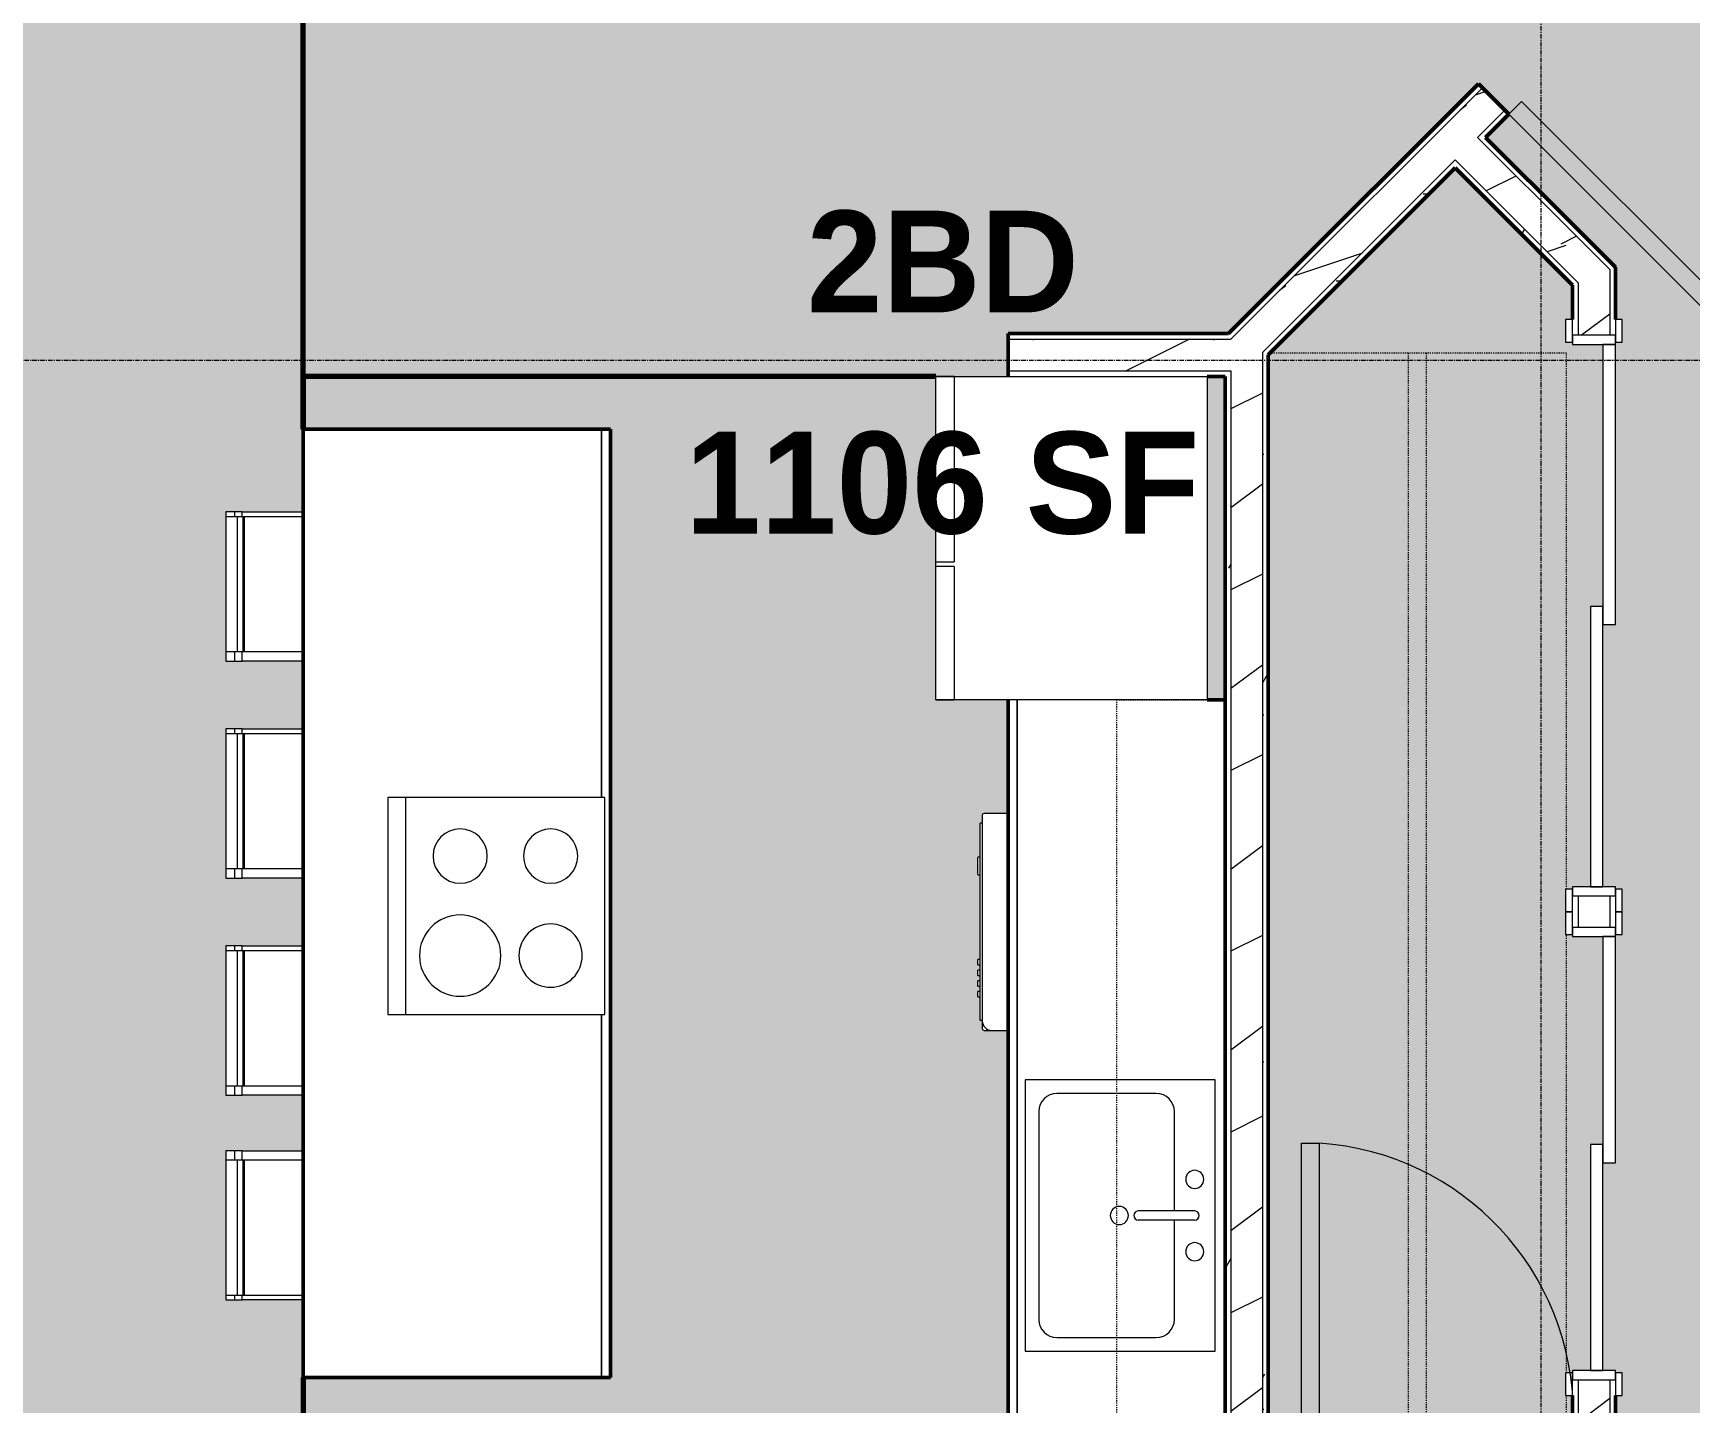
# Model space of a CAD drawing. Header units: inches. Extents: x -4292 to -464, y 9706 to 12474.
# Drawn here: x -3648.1 to -3464.9, y 10051.9 to 10203.4 of the extents above; entities that cross this region are included whole.
import ezdxf

# ---------------------------------------------------------------- set-up
doc = ezdxf.new("R2010")
doc.units = ezdxf.units.IN
doc.header["$MEASUREMENT"] = 0
doc.linetypes.add('Dash', pattern=[0.25, 0.125, -0.125])
doc.linetypes.add('Grid Line 1_2_', pattern=[0.875, 0.5, -0.125, 0.125, -0.125])
for name, color, linetype, lineweight in [('A-AREA-2', 130, 'Continuous', 70), ('A-AREA-IDEN', 2, 'Continuous', 9), ('A-AREA-PATT-4', 254, 'Continuous', 9), ('A-DOOR-1', 7, 'Continuous', 9), ('A-DOOR-2', 90, 'Continuous', 20), ('A-DOOR-FRAM-1', 90, 'Continuous', 20), ('A-WALL-2', 250, 'Continuous', 50), ('A-WALL-3', 50, 'Continuous', 13), ('A-WALL-PATT-1', 7, 'Continuous', 9), ('A-WALL-PATT-2', 55, 'Continuous', 9), ('I-FURN-2', 7, 'Continuous', 9), ('P-SANR-FIXT-1', 7, 'Continuous', 9), ('Q-CASE-1', 250, 'Continuous', 50), ('Q-CASE-2', 7, 'Continuous', 9), ('Q-CASE-HDLN-1', 7, 'Dash', 9), ('Q-SPCQ-1', 7, 'Continuous', 9), ('S-GRID-1', 1, 'Grid Line 1_2_', 9)]:
    doc.layers.add(name, color=color, linetype=linetype, lineweight=lineweight)
doc.styles.add('Century Gothic_B', font='GOTHICB.TTF', dxfattribs={"height": 11.25})
pattern_1 = [(0, (0, 0), (38.4, 9.6), [1.584, -27.216, 1.584, -27.216, -153.6]), (0, (0, 0), (38.4, 9.6), [-57.6, 1.584, -56.016, 1.584, -27.216, -67.2]), (0, (0, 0), (38.4, 9.6), [-144, 1.584, -17.616, 1.584, -46.416]), (120, (14.4, 4.8), (-27.513844, 28.4553755), [1.584, -27.216, 1.584, -27.216, -153.6]), (120, (14.4, 4.8), (-27.513844, 28.4553755), [-57.6, 1.584, -56.016, 1.584, -27.216, -67.2]), (120, (14.4, 4.8), (-27.513844, 28.4553755), [-144, 1.584, -17.616, 1.584, -46.416]), (240, (19.2, 24), (-10.886156, -38.0553755), [1.584, -27.216, 1.584, -27.216, -153.6]), (240, (19.2, 24), (-10.886156, -38.0553755), [-57.6, 1.584, -56.016, 1.584, -27.216, -67.2]), (240, (19.2, 24), (-10.886156, -38.0553755), [-144, 1.584, -17.616, 1.584, -46.416])]
pattern_2 = [(216.87, (7.997, 19.992), (59.9755286, 39.9843071), [9.996, -89.964]), (206.565, (19.992, 13.994), (-19.991807, -19.992219), [22.352, -22.352]), (198.435, (19.992, 3.998), (-39.983821, -19.991955), [12.644, -50.576])]

msp = doc.modelspace()

# ---------------------------------------------------------------- hatches: boundary and pattern name
at = {"layer": 'A-AREA-PATT-4'}
h = msp.add_hatch(color=256, dxfattribs=at)
h.paths.add_polyline_path([(-3492.92374, 10346.5894), (-3491.17374, 10346.5894), (-3491.17374, 10310.5894), (-3492.92374, 10310.5894), (-3492.92374, 10346.2144)], flags=0)
h.paths.add_polyline_path([(-3367.39796, 10018.7144), (-3341.72374, 10018.7144), (-3341.72374, 10229.52044), (-3368.89874, 10229.52044), (-3368.89874, 10234.27044), (-3365.72374, 10234.27044), (-3365.72374, 10303.34827), (-3341.72374, 10303.34827), (-3341.72374, 10311.37205), (-3349.44996, 10311.37205), (-3350.41438, 10311.49902), (-3351.31307, 10311.87127), (-3352.08479, 10312.46343), (-3352.67696, 10313.23516), (-3353.04921, 10314.13385), (-3353.17618, 10315.17458), (-3353.17618, 10316.48661), (-3356.19996, 10316.13889), (-3357.19996, 10314.94714), (-3358.19996, 10314.38037), (-3359.70948, 10314.02258), (-3360.20376, 10313.93543), (-3361.19996, 10313.84827), (-3363.19235, 10314.02258), (-3365.72374, 10314.75116), (-3367.19996, 10315.28846), (-3369.19996, 10316.22107), (-3371.19996, 10317.60851), (-3372.19996, 10318.60851), (-3372.69996, 10319.47453), (-3373.19996, 10320.84827), (-3373.19996, 10321.84827), (-3372.69996, 10323.22201), (-3372.19996, 10324.08803), (-3371.19996, 10325.08803), (-3369.19996, 10326.47546), (-3367.07931, 10327.45199), (-3364.72374, 10328.26362), (-3363.19235, 10328.67396), (-3361.19996, 10328.84827), (-3359.70948, 10328.67396), (-3359.10225, 10328.55793), (-3358.19996, 10328.31617), (-3357.19996, 10327.7494), (-3356.19996, 10326.55765), (-3353.17618, 10326.20993), (-3353.17618, 10327.59827), (-3353.04921, 10328.56269), (-3352.67696, 10329.46138), (-3352.08479, 10330.23311), (-3351.31307, 10330.82527), (-3350.41438, 10331.19752), (-3349.44996, 10331.32449), (-3341.72374, 10331.32449), (-3341.72374, 10339.34827), (-3345.47374, 10339.34827), (-3345.47374, 10344.09827), (-3341.72374, 10344.09827), (-3341.72374, 10376.7894), (-3371.77374, 10376.7894), (-3371.77374, 10344.09827), (-3365.47374, 10344.09827), (-3365.47374, 10339.34827), (-3376.52374, 10339.34827), (-3376.52374, 10376.7894), (-3412.52374, 10376.7894), (-3412.52374, 10266.1879), (-3417.27374, 10266.1879), (-3417.27374, 10268.10535), (-3443.27374, 10268.10535), (-3443.27374, 10263.98035), (-3417.27374, 10263.98035), (-3417.27374, 10238.98035), (-3443.27374, 10238.98035), (-3443.27374, 10236.06142), (-3445.06471, 10234.27044), (-3417.27374, 10234.27044), (-3417.27374, 10236.1879), (-3412.52374, 10236.1879), (-3412.52374, 10234.27044), (-3404.89874, 10234.27044), (-3404.89874, 10229.52044), (-3449.81471, 10229.52044), (-3459.44146, 10219.8937), (-3462.80022, 10223.25245), (-3448.02374, 10238.02894), (-3448.02374, 10276.73035), (-3448.77374, 10276.73035), (-3448.77374, 10279.23035), (-3448.02374, 10279.23035), (-3448.02374, 10310.48035), (-3446.64874, 10310.48035), (-3446.64874, 10339.48035), (-3448.02374, 10339.48035), (-3448.02374, 10339.73035), (-3448.77374, 10339.73035), (-3448.77374, 10342.23035), (-3448.02374, 10342.23035), (-3448.02374, 10345.5894), (-3454.92374, 10345.5894), (-3454.92374, 10346.5894), (-3456.92374, 10346.5894), (-3456.92374, 10348.5269), (-3457.54874, 10348.5269), (-3457.54874, 10348.5894), (-3492.29874, 10348.5894), (-3492.29874, 10348.5269), (-3492.92374, 10348.5269), (-3492.92374, 10346.5894), (-3494.92374, 10346.5894), (-3494.92374, 10345.5894), (-3499.54874, 10345.5894), (-3499.54874, 10263.90091), (-3555.90938, 10207.5894), (-3669.85443, 10207.5894), (-3669.85443, 10212.3394), (-3666.22943, 10212.3394), (-3666.22943, 10243.2144), (-3661.47943, 10243.2144), (-3661.47943, 10212.3394), (-3557.82776, 10212.3394), (-3514.13824, 10256.02892), (-3538.94871, 10280.8394), (-3580.10443, 10280.8394), (-3580.10443, 10285.5894), (-3526.92374, 10285.5894), (-3526.92374, 10280.8394), (-3532.2312, 10280.8394), (-3510.77948, 10259.38768), (-3504.29874, 10265.86842), (-3504.29874, 10280.8394), (-3506.92374, 10280.8394), (-3506.92374, 10285.5894), (-3504.29874, 10285.5894), (-3504.29874, 10345.5894), (-3512.22982, 10345.5894), (-3512.25795, 10337.94954), (-3512.35679, 10337.19876), (-3512.72904, 10336.30006), (-3513.32121, 10335.52834), (-3514.09293, 10334.93617), (-3514.99163, 10334.56392), (-3516.03235, 10334.43695), (-3517.34438, 10334.43695), (-3516.99666, 10331.41317), (-3515.80491, 10330.41317), (-3515.23815, 10329.41317), (-3514.88036, 10327.90365), (-3514.7932, 10327.40937), (-3514.70604, 10326.41317), (-3514.88036, 10324.42079), (-3515.41829, 10322.41317), (-3516.14623, 10320.41317), (-3517.07885, 10318.41317), (-3518.46628, 10316.41317), (-3519.46628, 10315.41317), (-3520.52887, 10314.84163), (-3521.70604, 10314.41317), (-3522.70604, 10314.41317), (-3524.07978, 10314.91317), (-3524.94581, 10315.41317), (-3525.94581, 10316.41317), (-3527.33324, 10318.41317), (-3528.26585, 10320.41317), (-3528.99379, 10322.41317), (-3529.53173, 10324.42079), (-3529.70604, 10326.41317), (-3529.53173, 10327.90365), (-3529.29273, 10328.96984), (-3529.17394, 10329.41317), (-3528.60718, 10330.41317), (-3527.41542, 10331.41317), (-3527.06771, 10334.43695), (-3528.45604, 10334.43695), (-3529.42046, 10334.56392), (-3530.31915, 10334.93617), (-3531.09088, 10335.52834), (-3531.68305, 10336.30006), (-3532.0553, 10337.19876), (-3532.18227, 10338.16317), (-3532.18227, 10345.5894), (-3540.20604, 10345.5894), (-3540.20604, 10321.5894), (-3631.47943, 10321.5894), (-3631.47943, 10285.5894), (-3614.10443, 10285.5894), (-3614.10443, 10284.7144), (-3650.10443, 10284.7144), (-3650.10443, 10281.7144), (-3614.10443, 10281.7144), (-3614.10443, 10280.8394), (-3661.47943, 10280.8394), (-3661.47943, 10279.2144), (-3666.22943, 10279.2144), (-3666.22943, 10345.5894), (-3720.19874, 10345.5894), (-3720.19874, 10265.5894), (-3798.19874, 10265.5894), (-3798.19874, 10345.5894), (-3822.19874, 10345.5894), (-3822.19874, 10212.3394), (-3705.85443, 10212.3394), (-3705.85443, 10207.5894), (-3822.19874, 10207.5894), (-3822.19874, 10018.7144), (-3757.57076, 10018.7144), (-3757.57076, 10034.8394), (-3739.57076, 10034.8394), (-3739.57076, 10030.8394), (-3703.57076, 10030.8394), (-3703.57076, 10034.8394), (-3685.57076, 10034.8394), (-3685.57076, 10018.7144), (-3540.24874, 10018.7144), (-3540.29035, 10093.10988), (-3542.98014, 10093.13194), (-3543.06608, 10093.16754), (-3543.12374, 10093.30673), (-3543.14482, 10094.20281), (-3543.37374, 10094.20281), (-3543.37374, 10096.82599), (-3543.62374, 10096.82599), (-3543.62374, 10097.41654), (-3543.37374, 10097.41654), (-3543.37374, 10098.00709), (-3543.62374, 10098.00709), (-3543.62374, 10098.59764), (-3543.37374, 10098.59764), (-3543.37374, 10099.18819), (-3543.62374, 10099.18819), (-3543.62374, 10099.77874), (-3543.37374, 10099.77874), (-3543.37374, 10100.36929), (-3543.62374, 10100.36929), (-3543.62374, 10100.95984), (-3543.37374, 10100.95984), (-3543.37374, 10110.35087), (-3543.62374, 10110.35087), (-3543.62374, 10112.2523), (-3543.37374, 10112.2523), (-3543.37374, 10116.01693), (-3543.12374, 10116.01693), (-3543.12374, 10116.91303), (-3542.92689, 10117.10988), (-3540.24874, 10117.10988), (-3540.24874, 10129.66848), (-3548.24874, 10129.66848), (-3548.24874, 10165.41848), (-3540.24874, 10165.41848), (-3540.24874, 10170.16848), (-3515.8842, 10170.16848), (-3488.25606, 10197.79661), (-3484.8973, 10194.43785), (-3487.46057, 10191.87459), (-3473.09874, 10177.51276), (-3473.09874, 10171.73503), (-3472.34874, 10171.73503), (-3472.34874, 10169.23503), (-3473.09874, 10169.23503), (-3473.09874, 10137.98503), (-3474.47374, 10137.98503), (-3474.47374, 10108.98503), (-3473.09874, 10108.98503), (-3473.09874, 10108.73503), (-3472.34874, 10108.73503), (-3472.34874, 10103.73503), (-3473.09874, 10103.73503), (-3473.09874, 10078.48503), (-3474.47374, 10078.48503), (-3474.47374, 10055.48503), (-3473.09874, 10055.4647), (-3473.08586, 10055.23503), (-3472.34874, 10055.23503), (-3472.34874, 10052.73503), (-3473.09874, 10052.73503), (-3473.09874, 10018.7144), (-3394.64377, 10018.7144)], flags=0)
h.paths.add_polyline_path([(-3511.49874, 10018.7144), (-3507.84815, 10018.7144), (-3507.81367, 10042.9644), (-3498.33964, 10042.9644), (-3498.31466, 10043.4644), (-3497.85667, 10043.4644), (-3497.85667, 10042.9644), (-3481.58538, 10042.9644), (-3481.54791, 10043.4644), (-3480.86093, 10043.4644), (-3480.86093, 10042.9644), (-3479.84815, 10042.9644), (-3479.84815, 10018.7144), (-3477.84874, 10018.7144), (-3477.84874, 10052.73503), (-3478.59874, 10052.73503), (-3478.59874, 10055.23503), (-3477.84874, 10055.23503), (-3477.81367, 10055.48503), (-3475.84874, 10055.48503), (-3475.84874, 10080.48503), (-3474.47374, 10080.48503), (-3474.47374, 10103.48503), (-3477.84874, 10103.48503), (-3477.84874, 10103.73503), (-3478.59874, 10103.73503), (-3478.59874, 10108.73503), (-3477.84874, 10108.73503), (-3477.84874, 10108.98503), (-3475.84874, 10108.98503), (-3475.84874, 10139.98503), (-3474.47374, 10139.98503), (-3474.47374, 10168.98503), (-3477.84874, 10168.98503), (-3477.84874, 10169.23503), (-3478.59874, 10169.23503), (-3478.59874, 10171.73503), (-3477.84874, 10171.73503), (-3477.84874, 10175.54525), (-3490.81932, 10188.51583), (-3511.49874, 10167.79348), (-3511.49874, 10050.6394), (-3507.81367, 10050.6394), (-3507.84815, 10045.8894), (-3511.49874, 10045.8894), (-3511.49874, 10038.34296)], flags=0)
h.paths.add_polyline_path([(-3361.39005, 10027.9769), (-3361.39005, 10045.9769), (-3343.39005, 10045.9769), (-3343.39005, 10027.9769), (-3345.35307, 10027.9769)], flags=0)
h.paths.add_polyline_path([(-3805.06049, 10031.7894), (-3805.06049, 10079.7894), (-3770.06049, 10079.7894), (-3770.06049, 10073.7894), (-3769.06049, 10073.7894), (-3769.06049, 10037.7894), (-3770.06049, 10037.7894), (-3770.06049, 10031.7894), (-3801.56994, 10031.7894)], flags=0)
h.paths.add_polyline_path([(-3356.09674, 10049.9769), (-3422.89005, 10049.9769), (-3422.89005, 10127.9769), (-3342.89005, 10127.9769), (-3342.89005, 10049.9769), (-3346.89927, 10049.9769)], flags=0)
h.paths.add_polyline_path([(-3584.24874, 10054.7144), (-3618.24874, 10054.7144), (-3618.24874, 10063.31208), (-3626.77489, 10063.31208), (-3626.77489, 10079.81208), (-3618.24874, 10079.86109), (-3618.24874, 10085.9644), (-3626.77489, 10085.9644), (-3626.77489, 10102.4644), (-3618.24874, 10102.4644), (-3618.24874, 10109.9644), (-3626.77489, 10109.9644), (-3626.77489, 10126.4644), (-3618.24874, 10126.4644), (-3618.24874, 10133.9644), (-3626.77489, 10133.9644), (-3626.77489, 10150.4644), (-3618.24874, 10150.4644), (-3618.24874, 10159.5894), (-3584.24874, 10159.5894), (-3584.24874, 10079.86109)], flags=0)
h.paths.add_polyline_path([(-3727.9474, 10083.1144), (-3754.06049, 10083.1144), (-3754.06049, 10084.1144), (-3760.06049, 10084.1144), (-3760.06049, 10119.1144), (-3676.06049, 10119.1144), (-3676.06049, 10084.1144), (-3682.06049, 10084.1144), (-3682.06049, 10083.1144)], flags=0)
h.paths.add_polyline_path([(-3516.27231, 10129.66848), (-3516.24874, 10129.66848), (-3516.24874, 10165.41848), (-3518.24874, 10165.41848), (-3518.24874, 10129.66848), (-3517.39566, 10129.66848)], flags=0)
h.paths.add_polyline_path([(-3343.39005, 10129.90873), (-3361.39005, 10129.90873), (-3361.39005, 10147.90873), (-3343.39005, 10147.90873)], flags=0)
h.paths.add_polyline_path([(-3417.27374, 10272.85535), (-3417.27374, 10345.5894), (-3443.27374, 10345.5894), (-3443.27374, 10342.23035), (-3442.52374, 10342.23035), (-3442.52374, 10339.73035), (-3443.27374, 10339.73035), (-3443.27374, 10339.48035), (-3445.27374, 10339.48035), (-3445.27374, 10308.48035), (-3446.64874, 10308.48035), (-3446.64874, 10279.48035), (-3443.27374, 10279.48035), (-3443.27374, 10279.23035), (-3442.52374, 10279.23035), (-3442.52374, 10276.73035), (-3443.27374, 10276.73035), (-3443.27374, 10272.85535), (-3422.20822, 10272.85535)], flags=0)
h.paths.add_polyline_path([(-3802.19874, 10327.0894), (-3820.19874, 10327.0894), (-3820.19874, 10345.0894), (-3802.19874, 10345.0894), (-3802.19874, 10328.96984)], flags=0)
h.paths.add_polyline_path([(-3700.2669, 10327.0894), (-3718.2669, 10327.0894), (-3718.2669, 10345.0894), (-3700.2669, 10345.0894)], flags=0)
at = {"layer": 'A-WALL-PATT-1'}
h = msp.add_hatch(dxfattribs=at)
h.set_pattern_fill('FP_3', color=256, style=0, pattern_type=2)
h.set_pattern_definition(pattern_1)
h.paths.add_polyline_path([(-3515.62374, 10169.54505), (-3487.81412, 10197.35467), (-3488.25606, 10197.79661), (-3515.62374, 10170.42894)], flags=0)
h.paths.add_polyline_path([(-3462.35828, 10222.81051), (-3448.02374, 10237.14505), (-3448.02374, 10238.02894), (-3462.80022, 10223.25245)], flags=0)
h = msp.add_hatch(dxfattribs=at)
h.set_pattern_fill('FP_3', color=256, style=0, pattern_type=2)
h.set_pattern_definition(pattern_1)
h.paths.add_polyline_path([(-3511.49874, 10167.83642), (-3490.37738, 10188.95778), (-3490.81932, 10189.39972), (-3511.49874, 10168.72031)], flags=0)
h.paths.add_polyline_path([(-3487.90251, 10191.43265), (-3484.8973, 10194.43785), (-3485.33925, 10194.8798), (-3488.34445, 10191.87459)], flags=0)
h.paths.add_polyline_path([(-3459.44146, 10219.8937), (-3449.18971, 10230.14544), (-3450.0736, 10230.14544), (-3459.8834, 10220.33564)], flags=0)
h.paths.add_polyline_path([(-3448.02374, 10231.31142), (-3443.89874, 10235.43642), (-3443.89874, 10236.32031), (-3448.02374, 10232.19531), (-3448.02374, 10231.36937)], flags=0)
h = msp.add_hatch(dxfattribs=at)
h.set_pattern_fill('FP_3', color=256, style=0, pattern_type=2)
h.set_pattern_definition(pattern_1)
h.paths.add_polyline_path([(-3477.84874, 10175.54525), (-3477.84874, 10176.42913), (-3490.37738, 10188.95778), (-3490.81932, 10188.51583), (-3487.81412, 10185.51063)], flags=0)
h = msp.add_hatch(dxfattribs=at)
h.set_pattern_fill('FP_3', color=256, style=0, pattern_type=2)
h.set_pattern_definition(pattern_1)
h.paths.add_polyline_path([(-3473.713, 10018.7144), (-3473.09874, 10018.7144), (-3473.09874, 10054.48503), (-3473.72374, 10054.48503), (-3473.72374, 10018.7144)], flags=0)
h.paths.add_polyline_path([(-3473.72374, 10104.48503), (-3473.09874, 10104.48503), (-3473.09874, 10107.98503), (-3473.72374, 10107.98503), (-3473.72374, 10106.23503)], flags=0)
h.paths.add_polyline_path([(-3473.72374, 10169.98503), (-3473.09874, 10169.98503), (-3473.09874, 10177.51276), (-3473.72374, 10178.13776), (-3473.72374, 10171.73503)], flags=0)
h = msp.add_hatch(dxfattribs=at)
h.set_pattern_fill('FP_3', color=256, style=0, pattern_type=2)
h.set_pattern_definition(pattern_1)
h.paths.add_polyline_path([(-3477.84795, 10018.7144), (-3477.22374, 10018.7144), (-3477.22374, 10046.5144), (-3477.81367, 10046.5144), (-3477.84874, 10018.7144)], flags=0)
h.paths.add_polyline_path([(-3477.33713, 10050.0144), (-3477.22374, 10050.0144), (-3477.22374, 10054.48503), (-3477.84874, 10054.48503), (-3477.81367, 10050.0144)], flags=0)
h.paths.add_polyline_path([(-3477.22374, 10104.48503), (-3477.22374, 10107.98503), (-3477.84874, 10107.98503), (-3477.84874, 10104.48503)], flags=0)
h.paths.add_polyline_path([(-3477.84874, 10169.98503), (-3477.22374, 10169.98503), (-3477.22374, 10175.80413), (-3477.84874, 10176.42913), (-3477.84874, 10171.73503)], flags=0)
h = msp.add_hatch(dxfattribs=at)
h.set_pattern_fill('FP_3', color=256, style=0, pattern_type=2)
h.set_pattern_definition(pattern_1)
h.paths.add_polyline_path([(-3515.62639, 10018.7144), (-3515.62374, 10018.7144), (-3515.62374, 10166.04348), (-3516.24874, 10166.04348), (-3516.24874, 10018.7144)], flags=0)
h.paths.add_polyline_path([(-3516.24874, 10169.54348), (-3515.62374, 10169.54505), (-3515.62374, 10170.42894), (-3516.24874, 10169.80394), (-3516.24874, 10169.54505)], flags=0)
h = msp.add_hatch(dxfattribs=at)
h.set_pattern_fill('FP_3', color=256, style=0, pattern_type=2)
h.set_pattern_definition(pattern_1)
h.paths.add_polyline_path([(-3512.12374, 10018.7144), (-3511.49874, 10018.7144), (-3511.49874, 10046.5144), (-3512.12374, 10046.5144), (-3512.12374, 10038.34296)], flags=0)
h.paths.add_polyline_path([(-3512.12374, 10050.0144), (-3511.49874, 10050.0144), (-3511.49874, 10168.72031), (-3512.12374, 10168.09531), (-3512.12374, 10079.86109)], flags=0)
at = {"layer": 'A-WALL-PATT-2'}
h = msp.add_hatch(dxfattribs=at)
h.set_pattern_fill('FP_7', color=256, style=0, pattern_type=2)
h.set_pattern_definition(pattern_2)
h.paths.add_polyline_path([(-3512.12374, 10168.09531), (-3485.33925, 10194.8798), (-3487.81412, 10197.35467), (-3512.12374, 10173.04505), (-3512.12374, 10168.72031)], flags=0)
h.paths.add_polyline_path([(-3459.8834, 10220.33564), (-3447.39874, 10232.82031), (-3447.39874, 10237.77005), (-3462.35828, 10222.81051)], flags=0)
h = msp.add_hatch(dxfattribs=at)
h.set_pattern_fill('FP_7', color=256, style=0, pattern_type=2)
h.set_pattern_definition(pattern_2)
h.paths.add_polyline_path([(-3477.22374, 10175.80413), (-3477.22374, 10180.75388), (-3488.36477, 10191.85427), (-3490.81932, 10189.39972), (-3477.33713, 10175.91752)], flags=0)
h = msp.add_hatch(dxfattribs=at)
h.set_pattern_fill('FP_7', color=256, style=0, pattern_type=2)
h.set_pattern_definition(pattern_2)
h.paths.add_polyline_path([(-3473.72374, 10018.0894), (-3473.72374, 10054.48503), (-3477.22374, 10054.48503), (-3477.22374, 10018.0894)], flags=0)
h.paths.add_polyline_path([(-3474.47374, 10104.48503), (-3473.72374, 10104.48503), (-3473.72374, 10107.98503), (-3477.22374, 10107.98503), (-3477.22374, 10104.48503), (-3475.84874, 10104.48503)], flags=0)
h.paths.add_polyline_path([(-3473.72374, 10169.98503), (-3473.72374, 10177.25388), (-3477.22374, 10180.75388), (-3477.22374, 10169.98503), (-3474.47374, 10169.98503)], flags=0)
h = msp.add_hatch(dxfattribs=at)
h.set_pattern_fill('FP_7', color=256, style=0, pattern_type=2)
h.set_pattern_definition(pattern_2)
h.paths.add_polyline_path([(-3515.62374, 10018.0894), (-3512.12374, 10018.0894), (-3512.14994, 10173.01885), (-3515.62374, 10169.54505), (-3515.62374, 10038.34296)], flags=0)
h = msp.add_hatch(dxfattribs=at)
h.set_pattern_fill('FP_7', color=256, style=0, pattern_type=2)
h.set_pattern_definition(pattern_2)
h.paths.add_polyline_path([(-3516.24874, 10166.04348), (-3515.62374, 10166.04348), (-3515.62531, 10169.54348), (-3540.24874, 10169.54348), (-3540.24874, 10166.04348), (-3518.24874, 10166.04348)], flags=0)

# ---------------------------------------------------------------- linework, layer by layer
at = {"layer": 'A-AREA-2'}
for p, q in [((-3618.24874, 10159.5894), (-3618.24874, 10207.5894)), ((-3548.24874, 10165.41848), (-3618.24874, 10165.41848)), ((-3618.24874, 10165.41848), (-3618.24874, 10159.5894)), ((-3618.24874, 10054.7144), (-3618.24874, 10018.7144))]:
    msp.add_line(p, q, dxfattribs=at)
at = {"layer": 'A-DOOR-1'}
for p, q in [((-3477.84874, 10171.73503), (-3478.59874, 10171.73503)), ((-3478.59874, 10171.73503), (-3478.59874, 10169.23503)), ((-3477.84874, 10169.23503), (-3477.84874, 10171.73503)), ((-3472.34874, 10171.73503), (-3473.09874, 10171.73503)), ((-3473.09874, 10171.73503), (-3473.09874, 10169.23503)), ((-3472.34874, 10169.23503), (-3472.34874, 10171.73503)), ((-3478.59874, 10169.23503), (-3477.84874, 10169.23503)), ((-3473.09874, 10169.23503), (-3472.34874, 10169.23503)), ((-3477.84874, 10108.73503), (-3478.59874, 10108.73503)), ((-3478.59874, 10108.73503), (-3478.59874, 10106.23503)), ((-3477.84874, 10106.23503), (-3477.84874, 10108.73503)), ((-3472.34874, 10108.73503), (-3473.09874, 10108.73503)), ((-3473.09874, 10108.73503), (-3473.09874, 10106.23503)), ((-3472.34874, 10106.23503), (-3472.34874, 10108.73503)), ((-3478.59874, 10106.23503), (-3477.84874, 10106.23503)), ((-3477.84874, 10106.23503), (-3478.59874, 10106.23503)), ((-3478.59874, 10106.23503), (-3478.59874, 10103.73503)), ((-3477.84874, 10103.73503), (-3477.84874, 10106.23503)), ((-3473.09874, 10106.23503), (-3472.34874, 10106.23503)), ((-3472.34874, 10106.23503), (-3473.09874, 10106.23503)), ((-3473.09874, 10106.23503), (-3473.09874, 10103.73503)), ((-3472.34874, 10103.73503), (-3472.34874, 10106.23503)), ((-3478.59874, 10103.73503), (-3477.84874, 10103.73503)), ((-3473.09874, 10103.73503), (-3472.34874, 10103.73503)), ((-3477.84874, 10055.23503), (-3478.59874, 10055.23503)), ((-3478.59874, 10055.23503), (-3478.59874, 10052.73503)), ((-3477.84874, 10052.73503), (-3477.84874, 10055.23503)), ((-3472.34874, 10055.23503), (-3473.09874, 10055.23503)), ((-3473.09874, 10055.23503), (-3473.09874, 10052.73503)), ((-3472.34874, 10052.73503), (-3472.34874, 10055.23503)), ((-3478.59874, 10052.73503), (-3477.84874, 10052.73503)), ((-3473.09874, 10052.73503), (-3472.34874, 10052.73503))]:
    msp.add_line(p, q, dxfattribs=at)
msp.add_arc((-3507.81367, 10050.6394), 30.06659, 0, 86.1859252, dxfattribs=at)
at = {"layer": 'A-DOOR-2'}
for p, q in [((-3484.8973, 10194.43785), (-3483.48309, 10195.85207)), ((-3483.48309, 10195.85207), (-3458.0194, 10170.38838)), ((-3484.8973, 10194.43785), (-3459.43361, 10168.97416)), ((-3473.09874, 10168.98503), (-3474.47374, 10168.98503)), ((-3474.47374, 10168.98503), (-3474.47374, 10137.98503)), ((-3473.09874, 10137.98503), (-3473.09874, 10168.98503)), ((-3474.47374, 10139.98503), (-3475.84874, 10139.98503)), ((-3475.84874, 10139.98503), (-3475.84874, 10108.98503)), ((-3474.47374, 10108.98503), (-3474.47374, 10139.98503)), ((-3474.47374, 10137.98503), (-3473.09874, 10137.98503)), ((-3475.84874, 10108.98503), (-3474.47374, 10108.98503)), ((-3473.09874, 10103.48503), (-3474.47374, 10103.48503)), ((-3474.47374, 10103.48503), (-3474.47374, 10078.48503)), ((-3473.09874, 10078.48503), (-3473.09874, 10103.48503)), ((-3507.81367, 10080.6394), (-3505.81367, 10080.6394)), ((-3507.81367, 10050.6394), (-3507.81367, 10080.6394)), ((-3505.81367, 10050.6394), (-3505.81367, 10080.6394)), ((-3474.47374, 10080.48503), (-3475.84874, 10080.48503)), ((-3475.84874, 10080.48503), (-3475.84874, 10055.48503)), ((-3474.47374, 10055.48503), (-3474.47374, 10080.48503)), ((-3474.47374, 10078.48503), (-3473.09874, 10078.48503)), ((-3475.84874, 10055.48503), (-3474.47374, 10055.48503))]:
    msp.add_line(p, q, dxfattribs=at)
at = {"layer": 'A-DOOR-FRAM-1'}
for p, q in [((-3473.09874, 10169.98503), (-3477.84874, 10169.98503)), ((-3477.84874, 10169.98503), (-3477.84874, 10168.98503)), ((-3477.84874, 10168.98503), (-3473.09874, 10168.98503)), ((-3473.09874, 10168.98503), (-3473.09874, 10169.98503)), ((-3473.09874, 10108.98503), (-3477.84874, 10108.98503)), ((-3477.84874, 10108.98503), (-3477.84874, 10107.98503)), ((-3477.84874, 10107.98503), (-3473.09874, 10107.98503)), ((-3473.09874, 10107.98503), (-3473.09874, 10108.98503)), ((-3473.09874, 10104.48503), (-3477.84874, 10104.48503)), ((-3477.84874, 10104.48503), (-3477.84874, 10103.48503)), ((-3473.09874, 10103.48503), (-3473.09874, 10104.48503)), ((-3477.84874, 10103.48503), (-3473.09874, 10103.48503)), ((-3473.09874, 10055.48503), (-3477.84874, 10055.48503)), ((-3477.84874, 10055.48503), (-3477.84874, 10054.48503)), ((-3473.09874, 10054.48503), (-3473.09874, 10055.48503)), ((-3477.84874, 10054.48503), (-3473.09874, 10054.48503))]:
    msp.add_line(p, q, dxfattribs=at)
at = {"layer": 'A-WALL-2'}
for p, q in [((-3488.25606, 10197.79661), (-3511.49874, 10174.55394)), ((-3484.8973, 10194.43785), (-3488.25606, 10197.79661)), ((-3487.46057, 10191.87459), (-3484.8973, 10194.43785)), ((-3477.84874, 10182.26276), (-3487.46057, 10191.87459)), ((-3511.49874, 10167.83642), (-3490.81932, 10188.51583)), ((-3490.81932, 10188.51583), (-3477.84874, 10175.54525)), ((-3473.72374, 10178.13776), (-3477.84874, 10182.26276)), ((-3473.09874, 10177.51276), (-3473.72374, 10178.13776)), ((-3473.09874, 10171.73503), (-3473.09874, 10177.51276)), ((-3511.49874, 10174.55394), (-3515.62374, 10170.42894)), ((-3477.84874, 10175.54525), (-3477.84874, 10171.73503)), ((-3515.8842, 10170.16848), (-3540.24874, 10170.16848)), ((-3540.24874, 10170.16848), (-3540.24874, 10165.41848)), ((-3515.62374, 10170.42894), (-3515.8842, 10170.16848)), ((-3511.49874, 10050.6394), (-3511.49874, 10167.83642)), ((-3518.24874, 10165.41848), (-3516.24874, 10165.41848)), ((-3516.24874, 10165.41848), (-3516.24874, 10018.0894)), ((-3477.84874, 10052.73503), (-3477.84874, 10050.6394)), ((-3473.09874, 10018.0894), (-3473.09874, 10052.73503))]:
    msp.add_line(p, q, dxfattribs=at)
at = {"layer": 'A-WALL-3'}
for p, q in [((-3511.49874, 10173.67005), (-3487.81412, 10197.35467)), ((-3488.34445, 10191.87459), (-3485.33925, 10194.8798)), ((-3487.90251, 10191.43265), (-3488.34445, 10191.87459)), ((-3487.90251, 10191.43265), (-3477.84874, 10181.37888)), ((-3511.49874, 10168.72031), (-3490.81932, 10189.39972)), ((-3490.37738, 10188.95778), (-3490.81932, 10189.39972)), ((-3490.37738, 10188.95778), (-3477.84874, 10176.42913)), ((-3477.84874, 10181.37888), (-3477.22374, 10180.75388)), ((-3477.22374, 10180.75388), (-3473.72374, 10177.25388)), ((-3477.84874, 10176.42913), (-3477.22374, 10175.80413)), ((-3477.22374, 10175.80413), (-3477.22374, 10169.98503)), ((-3473.72374, 10177.25388), (-3473.72374, 10169.98503)), ((-3515.62374, 10169.54505), (-3512.12374, 10173.04505)), ((-3512.12374, 10173.04505), (-3511.49874, 10173.67005)), ((-3540.24874, 10169.54348), (-3516.24874, 10169.54348)), ((-3516.24874, 10169.54348), (-3515.62374, 10169.54348)), ((-3512.12374, 10168.09531), (-3511.49874, 10168.72031)), ((-3512.12374, 10168.09531), (-3512.12374, 10050.0144)), ((-3540.24874, 10166.04348), (-3516.24874, 10166.04348)), ((-3516.24874, 10166.04348), (-3515.62374, 10166.04348)), ((-3515.62374, 10166.04348), (-3515.62374, 10018.0894)), ((-3477.22374, 10107.98503), (-3477.22374, 10104.48503)), ((-3473.72374, 10107.98503), (-3473.72374, 10104.48503)), ((-3477.22374, 10054.48503), (-3477.22374, 10050.0144)), ((-3473.72374, 10054.48503), (-3473.72374, 10018.0894))]:
    msp.add_line(p, q, dxfattribs=at)
at = {"layer": 'I-FURN-2'}
for p, q in [((-3625.79008, 10150.4644), (-3626.77489, 10150.4644)), ((-3626.77489, 10150.4644), (-3626.77489, 10149.9644)), ((-3625.79008, 10149.9644), (-3625.79008, 10150.4644)), ((-3624.99469, 10150.4644), (-3625.79008, 10150.4644)), ((-3624.99469, 10149.9644), (-3624.99469, 10150.4644)), ((-3624.99469, 10150.4644), (-3618.24874, 10150.4644)), ((-3626.77489, 10149.9644), (-3625.53384, 10149.9644)), ((-3626.77489, 10149.9644), (-3626.77489, 10134.9644)), ((-3625.53384, 10149.9644), (-3624.869, 10149.9644)), ((-3625.53384, 10149.9644), (-3625.53384, 10134.9644)), ((-3624.869, 10134.9644), (-3624.869, 10149.9644)), ((-3624.869, 10149.9644), (-3624.74046, 10149.9644)), ((-3624.74046, 10149.9644), (-3618.24874, 10149.9644)), ((-3624.74046, 10134.9644), (-3624.74046, 10149.9644)), ((-3625.53384, 10134.9644), (-3626.77489, 10134.9644)), ((-3626.77489, 10134.9644), (-3626.77489, 10133.9644)), ((-3626.77489, 10133.9644), (-3625.79008, 10133.9644)), ((-3625.79008, 10133.9644), (-3625.79008, 10134.9644)), ((-3625.79008, 10133.9644), (-3624.99469, 10133.9644)), ((-3624.869, 10134.9644), (-3625.53384, 10134.9644)), ((-3624.99469, 10133.9644), (-3624.99469, 10134.9644)), ((-3618.24874, 10133.9644), (-3624.99469, 10133.9644)), ((-3624.74046, 10134.9644), (-3624.869, 10134.9644)), ((-3618.24874, 10134.9644), (-3624.74046, 10134.9644)), ((-3625.79008, 10126.4644), (-3626.77489, 10126.4644)), ((-3626.77489, 10126.4644), (-3626.77489, 10125.9644)), ((-3625.79008, 10125.9644), (-3625.79008, 10126.4644)), ((-3624.99469, 10126.4644), (-3625.79008, 10126.4644)), ((-3624.99469, 10125.9644), (-3624.99469, 10126.4644)), ((-3624.99469, 10126.4644), (-3618.24874, 10126.4644)), ((-3626.77489, 10125.9644), (-3625.53384, 10125.9644)), ((-3626.77489, 10125.9644), (-3626.77489, 10110.9644)), ((-3625.53384, 10125.9644), (-3624.869, 10125.9644)), ((-3625.53384, 10125.9644), (-3625.53384, 10110.9644)), ((-3624.869, 10110.9644), (-3624.869, 10125.9644)), ((-3624.869, 10125.9644), (-3624.74046, 10125.9644)), ((-3624.74046, 10125.9644), (-3618.24874, 10125.9644)), ((-3624.74046, 10110.9644), (-3624.74046, 10125.9644)), ((-3625.53384, 10110.9644), (-3626.77489, 10110.9644)), ((-3626.77489, 10110.9644), (-3626.77489, 10109.9644)), ((-3626.77489, 10109.9644), (-3625.79008, 10109.9644)), ((-3625.79008, 10109.9644), (-3625.79008, 10110.9644)), ((-3625.79008, 10109.9644), (-3624.99469, 10109.9644)), ((-3624.869, 10110.9644), (-3625.53384, 10110.9644)), ((-3624.99469, 10109.9644), (-3624.99469, 10110.9644)), ((-3618.24874, 10109.9644), (-3624.99469, 10109.9644)), ((-3624.74046, 10110.9644), (-3624.869, 10110.9644)), ((-3618.24874, 10110.9644), (-3624.74046, 10110.9644)), ((-3625.79008, 10102.4644), (-3626.77489, 10102.4644)), ((-3626.77489, 10102.4644), (-3626.77489, 10101.9644)), ((-3625.79008, 10101.9644), (-3625.79008, 10102.4644)), ((-3624.99469, 10102.4644), (-3625.79008, 10102.4644)), ((-3624.99469, 10101.9644), (-3624.99469, 10102.4644)), ((-3624.99469, 10102.4644), (-3618.24874, 10102.4644)), ((-3626.77489, 10101.9644), (-3625.53384, 10101.9644)), ((-3626.77489, 10101.9644), (-3626.77489, 10086.9644)), ((-3625.53384, 10101.9644), (-3624.869, 10101.9644)), ((-3625.53384, 10101.9644), (-3625.53384, 10086.9644)), ((-3624.869, 10086.9644), (-3624.869, 10101.9644)), ((-3624.869, 10101.9644), (-3624.74046, 10101.9644)), ((-3624.74046, 10101.9644), (-3618.24874, 10101.9644)), ((-3624.74046, 10086.9644), (-3624.74046, 10101.9644)), ((-3625.53384, 10086.9644), (-3626.77489, 10086.9644)), ((-3626.77489, 10086.9644), (-3626.77489, 10085.9644)), ((-3626.77489, 10085.9644), (-3625.79008, 10085.9644)), ((-3625.79008, 10085.9644), (-3625.79008, 10086.9644)), ((-3625.79008, 10085.9644), (-3624.99469, 10085.9644)), ((-3624.869, 10086.9644), (-3625.53384, 10086.9644)), ((-3624.99469, 10085.9644), (-3624.99469, 10086.9644)), ((-3618.24874, 10085.9644), (-3624.99469, 10085.9644)), ((-3624.74046, 10086.9644), (-3624.869, 10086.9644)), ((-3618.24874, 10086.9644), (-3624.74046, 10086.9644)), ((-3625.79008, 10079.81208), (-3626.77489, 10079.81208)), ((-3626.77489, 10079.81208), (-3626.77489, 10078.81208)), ((-3626.77489, 10078.81208), (-3625.53384, 10078.81208)), ((-3626.77489, 10078.81208), (-3626.77489, 10063.81208)), ((-3625.79008, 10078.81208), (-3625.79008, 10079.81208)), ((-3624.99469, 10079.81208), (-3625.79008, 10079.81208)), ((-3625.53384, 10078.81208), (-3624.869, 10078.81208)), ((-3625.53384, 10078.81208), (-3625.53384, 10063.81208)), ((-3624.99469, 10078.81208), (-3624.99469, 10079.81208)), ((-3624.99469, 10079.81208), (-3618.24874, 10079.81208)), ((-3624.869, 10063.81208), (-3624.869, 10078.81208)), ((-3624.869, 10078.81208), (-3624.74046, 10078.81208)), ((-3624.74046, 10078.81208), (-3618.24874, 10078.81208)), ((-3624.74046, 10063.81208), (-3624.74046, 10078.81208)), ((-3626.77489, 10063.81208), (-3626.77489, 10063.31208)), ((-3625.53384, 10063.81208), (-3626.77489, 10063.81208)), ((-3626.77489, 10063.31208), (-3625.79008, 10063.31208)), ((-3625.79008, 10063.31208), (-3625.79008, 10063.81208)), ((-3625.79008, 10063.31208), (-3624.99469, 10063.31208)), ((-3624.869, 10063.81208), (-3625.53384, 10063.81208)), ((-3624.99469, 10063.31208), (-3624.99469, 10063.81208)), ((-3618.24874, 10063.31208), (-3624.99469, 10063.31208)), ((-3624.74046, 10063.81208), (-3624.869, 10063.81208)), ((-3618.24874, 10063.81208), (-3624.74046, 10063.81208))]:
    msp.add_line(p, q, dxfattribs=at)
at = {"layer": 'P-SANR-FIXT-1'}
for p, q in [((-3517.37374, 10087.6424), (-3538.37374, 10087.6424)), ((-3538.37374, 10087.6424), (-3538.37374, 10057.6424)), ((-3523.87374, 10086.1424), (-3534.87374, 10086.1424)), ((-3517.37374, 10057.6424), (-3517.37374, 10087.6424)), ((-3536.87374, 10084.1424), (-3536.87374, 10061.1424)), ((-3521.87374, 10073.1424), (-3521.87374, 10084.1424)), ((-3519.62374, 10073.1424), (-3525.87374, 10073.1424)), ((-3519.62374, 10072.1424), (-3525.87374, 10072.1424)), ((-3521.87374, 10061.1424), (-3521.87374, 10072.1424)), ((-3534.87374, 10059.1424), (-3523.87374, 10059.1424)), ((-3538.37374, 10057.6424), (-3517.37374, 10057.6424))]:
    msp.add_line(p, q, dxfattribs=at)
for centre, radius, start, end in [((-3534.87374, 10084.1424), 2, 90, 180), ((-3523.87374, 10084.1424), 2, 0, 90), ((-3519.62374, 10076.6424), 1, 90, 270), ((-3519.62374, 10076.6424), 1, 270, 90), ((-3527.96608, 10072.6424), 1, 90, 270), ((-3527.96608, 10072.6424), 1, 270, 90), ((-3525.87374, 10072.6424), 0.5, 90, 270), ((-3519.62374, 10072.6424), 0.5, 270, 90), ((-3519.62374, 10068.6424), 1, 90, 270), ((-3519.62374, 10068.6424), 1, 270, 90), ((-3534.87374, 10061.1424), 2, 180, 270), ((-3523.87374, 10061.1424), 2, 270, 0)]:
    msp.add_arc(centre, radius, start, end, dxfattribs=at)
at = {"layer": 'Q-CASE-1'}
for p, q in [((-3618.24874, 10054.7144), (-3618.24874, 10159.5894)), ((-3618.24874, 10159.5894), (-3584.24874, 10159.5894)), ((-3584.24874, 10159.5894), (-3584.24874, 10054.7144)), ((-3540.24874, 10129.66848), (-3540.24874, 10018.7144)), ((-3516.24874, 10129.66848), (-3518.24874, 10129.66848)), ((-3584.24874, 10054.7144), (-3618.24874, 10054.7144))]:
    msp.add_line(p, q, dxfattribs=at)
at = {"layer": 'Q-CASE-2'}
for p, q in [((-3618.24874, 10159.5894), (-3585.24874, 10159.5894)), ((-3618.24874, 10054.7144), (-3618.24874, 10159.5894)), ((-3585.24874, 10159.5894), (-3584.24874, 10159.5894)), ((-3585.24874, 10118.88824), (-3585.24874, 10159.5894)), ((-3585.24874, 10159.5894), (-3585.24874, 10118.88824)), ((-3584.24874, 10159.5894), (-3584.24874, 10054.7144)), ((-3540.24874, 10018.7144), (-3540.24874, 10129.66848)), ((-3539.24874, 10129.66848), (-3539.24874, 10018.7144)), ((-3539.24874, 10018.7144), (-3539.24874, 10129.66848)), ((-3518.24874, 10129.66848), (-3516.24874, 10129.66848)), ((-3585.24874, 10054.7144), (-3585.24874, 10094.88824)), ((-3585.24874, 10094.88824), (-3585.24874, 10054.7144)), ((-3585.24874, 10054.7144), (-3618.24874, 10054.7144)), ((-3584.24874, 10054.7144), (-3585.24874, 10054.7144))]:
    msp.add_line(p, q, dxfattribs=at)
at = {"layer": 'Q-CASE-HDLN-1'}
for p, q in [((-3478.49874, 10168.01893), (-3511.49874, 10168.01893)), ((-3511.49874, 10168.01893), (-3511.49874, 10050.6394)), ((-3495.99874, 10050.6394), (-3495.99874, 10168.01893)), ((-3493.99874, 10050.6394), (-3493.99874, 10168.01893)), ((-3478.49874, 10108.73503), (-3478.49874, 10168.01893)), ((-3528.24874, 10129.66848), (-3516.24874, 10129.66848)), ((-3528.24874, 10018.0894), (-3528.24874, 10129.66848)), ((-3516.24874, 10129.66848), (-3516.24874, 10018.0894)), ((-3478.49874, 10055.23503), (-3478.49874, 10103.73503)), ((-3478.49874, 10050.6394), (-3478.49874, 10052.73503))]:
    msp.add_line(p, q, dxfattribs=at)
at = {"layer": 'Q-SPCQ-1'}
for p, q in [((-3548.24874, 10165.41848), (-3518.24874, 10165.41848)), ((-3548.24874, 10129.66848), (-3548.24874, 10165.41848)), ((-3548.24874, 10144.91848), (-3548.24874, 10165.41848)), ((-3546.24874, 10165.41848), (-3548.24874, 10165.41848)), ((-3546.24874, 10165.41848), (-3546.24874, 10144.91848)), ((-3518.24874, 10165.41848), (-3518.24874, 10129.66848)), ((-3548.24874, 10144.91848), (-3546.24874, 10144.91848)), ((-3548.24874, 10129.66848), (-3548.24874, 10144.41848)), ((-3546.24874, 10144.41848), (-3548.24874, 10144.41848)), ((-3546.24874, 10144.41848), (-3546.24874, 10129.66848)), ((-3518.24874, 10129.66848), (-3548.24874, 10129.66848)), ((-3548.24874, 10129.66848), (-3546.24874, 10129.66848)), ((-3608.87374, 10118.88824), (-3608.87374, 10094.88824)), ((-3584.87374, 10118.88824), (-3608.87374, 10118.88824)), ((-3606.87374, 10094.88824), (-3606.87374, 10118.88824)), ((-3584.87374, 10094.88824), (-3584.87374, 10118.88824)), ((-3540.24874, 10117.10988), (-3542.92689, 10117.10988)), ((-3543.37374, 10094.20281), (-3543.37374, 10116.01693)), ((-3543.12374, 10116.01693), (-3543.37374, 10116.01693)), ((-3543.12374, 10116.91303), (-3543.12374, 10094.18173)), ((-3543.37374, 10112.28584), (-3543.62374, 10112.28584)), ((-3543.62374, 10111.30159), (-3543.62374, 10112.2523)), ((-3543.62374, 10110.35087), (-3543.62374, 10111.30159)), ((-3543.62374, 10110.31733), (-3543.37374, 10110.31733)), ((-3543.62374, 10100.36929), (-3543.62374, 10100.95984)), ((-3543.37374, 10100.95984), (-3543.62374, 10100.95984)), ((-3543.62374, 10100.36929), (-3543.37374, 10100.36929)), ((-3543.62374, 10099.18819), (-3543.62374, 10099.77874)), ((-3543.37374, 10099.77874), (-3543.62374, 10099.77874)), ((-3543.62374, 10099.18819), (-3543.37374, 10099.18819)), ((-3543.62374, 10098.00709), (-3543.62374, 10098.59764)), ((-3543.37374, 10098.59764), (-3543.62374, 10098.59764)), ((-3543.62374, 10098.00709), (-3543.37374, 10098.00709)), ((-3543.62374, 10096.82599), (-3543.62374, 10097.41654)), ((-3543.37374, 10097.41654), (-3543.62374, 10097.41654)), ((-3543.62374, 10096.82599), (-3543.37374, 10096.82599)), ((-3608.87374, 10094.88824), (-3584.87374, 10094.88824)), ((-3543.12356, 10094.20281), (-3543.37374, 10094.20281)), ((-3543.12374, 10094.18173), (-3543.12374, 10093.30673)), ((-3542.92689, 10093.10988), (-3542.05189, 10093.10988)), ((-3542.05189, 10093.10988), (-3540.24874, 10093.10988))]:
    msp.add_line(p, q, dxfattribs=at)
for centre, radius, start, end in [((-3542.92689, 10116.91303), 0.19685, 90, 180), ((-3542.92689, 10116.91303), 0.19685, 90, 180), ((-3600.87374, 10112.38824), 3, 90, 270), ((-3600.87374, 10112.38824), 3, 270, 90), ((-3590.87374, 10112.38824), 3, 90, 270), ((-3590.87374, 10112.38824), 3, 270, 90), ((-3600.87374, 10101.38824), 4.5, 90, 270), ((-3600.87374, 10101.38824), 4.5, 270, 90), ((-3590.87374, 10101.38824), 3.5, 90, 270), ((-3590.87374, 10101.38824), 3.5, 270, 90), ((-3542.05189, 10094.18173), 1.07185, 180, 270), ((-3542.92689, 10093.30673), 0.19685, 180, 270)]:
    msp.add_arc(centre, radius, start, end, dxfattribs=at)
at = {"layer": 'S-GRID-1'}
for p, q in [((-3481.32374, 9836.17969), (-3481.32374, 12413.73712)), ((-464.45104, 10167.1894), (-4232.19143, 10167.1894))]:
    msp.add_line(p, q, dxfattribs=at)

# ---------------------------------------------------------------- texts
at = {"layer": 'A-AREA-IDEN', "char_height": 11.25, "attachment_point": 1, "style": 'Century Gothic_B'}
for s, insert, width in [('2BD', (-3562.53432, 10183.76783), 35.98125), ('1106 SF', (-3575.97527, 10159.31021), 68.55375)]:
    msp.add_mtext(s, dxfattribs=dict(at, insert=insert, width=width))

doc.saveas('drawing.dxf')
